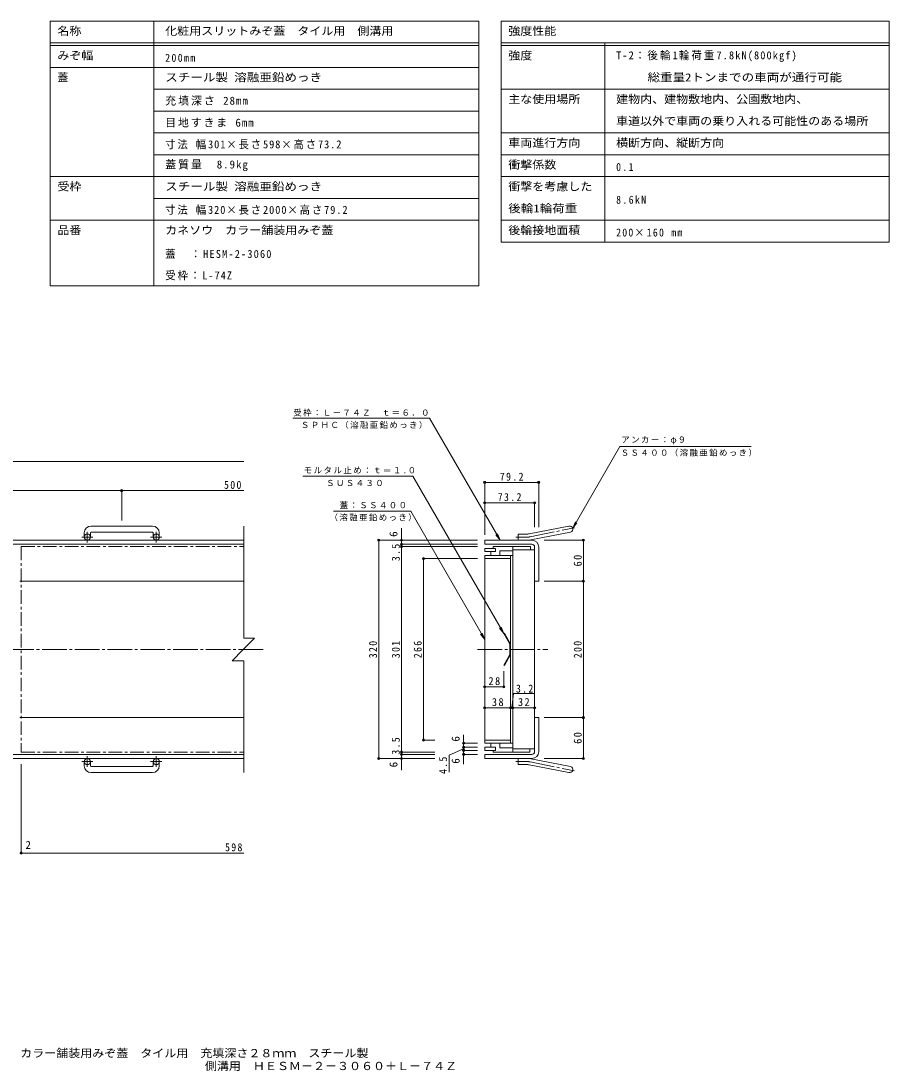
# Model space of a CAD drawing. Units: millimetres at full size, sheet at 1:4; some dimension numbers follow another scale. Extents: x -810 to 1124, y -778 to 761.
# Drawn here: x -148 to 1124, y -778 to 761 of the extents above; entities that cross this region are included whole.
import ezdxf
from ezdxf.enums import TextEntityAlignment as Align

# ---------------------------------------------------------------- set-up
doc = ezdxf.new("R2010")
doc.units = ezdxf.units.MM
doc.header["$LTSCALE"] = 4
doc.header["$PDMODE"] = 32
doc.header["$PDSIZE"] = 3.2
for name, pattern in [('CHAIN1', [8, 5, -1, 1, -1]), ('CHAIN2', [12, 9, -1, 1, -1]), ('DASHED3', [4, 3, -1])]:
    doc.linetypes.add(name, pattern=pattern)
for name, color, linetype, lineweight in [('0-0_通り芯', 7, 'CHAIN2', 9), ('0-1_躯体', 2, 'DASHED3', 9), ('0-2_仕上', 7, 'Continuous', 9), ('0-3_建具', 4, 'Continuous', 9), ('0-4_その他', 7, 'Continuous', 9), ('0-5_寸法', 7, 'Continuous', 9), ('F-5_F-5ﾚｲﾔ', 2, 'Continuous', 9), ('F-F_F-Fﾚｲﾔ', 7, 'Continuous', 9)]:
    doc.layers.add(name, color=color, linetype=linetype, lineweight=lineweight)
doc.layers.add('F-4_F-4ﾚｲﾔ', color=2, linetype='Continuous')
doc.styles.add('ＭＳ ゴシック', font='')
doc.styles.get('ＭＳ ゴシック').set_extended_font_data('MS Gothic')

msp = doc.modelspace()

# ---------------------------------------------------------------- linework, layer by layer
at = {"layer": '0-0_通り芯'}
for p, q in [((206.937, -159.979), (-769.866, -159.979)), ((521.069, -159.979), (623.949, -159.979))]:
    msp.add_line(p, q, dxfattribs=at)
at = {"layer": '0-1_躯体', "linetype": 'Continuous'}
for p, q in [((178.492, -59.979), (-149.821, -59.979)), ((178.492, -259.979), (-149.821, -259.979))]:
    msp.add_line(p, q, dxfattribs=at)
at = {"layer": '0-2_仕上', "color": 3, "linetype": 'CHAIN1'}
for p, q in [((-147.821, -9.479), (178.492, -9.479)), ((-147.821, -9.479), (-147.821, -310.48)), ((-147.821, -310.48), (178.492, -310.48))]:
    msp.add_line(p, q, dxfattribs=at)
at = {"layer": '0-2_仕上'}
for p, q in [((547.642, -11.979), (531.642, -11.979)), ((531.642, -11.979), (531.642, -16.479)), ((547.642, -11.979), (547.642, -16.479)), ((572.841, -9.479), (572.841, -15.479)), ((547.642, -16.479), (531.642, -16.479)), ((531.642, -297.479), (531.642, -22.479)), ((572.842, -22.479), (531.642, -22.479)), ((569.642, -26.979), (531.642, -26.979)), ((540.642, -16.479), (540.642, -22.479)), ((553.842, -15.479), (553.842, -22.479)), ((572.842, -15.479), (553.842, -15.479)), ((569.642, -297.479), (569.642, -22.479)), ((569.642, -292.979), (531.642, -292.979)), ((572.842, -297.479), (531.642, -297.479)), ((547.642, -303.48), (531.642, -303.48)), ((531.642, -307.98), (531.642, -303.48)), ((540.642, -303.48), (540.642, -297.479)), ((547.642, -307.98), (547.642, -303.48)), ((553.842, -304.479), (553.842, -297.479)), ((572.842, -304.479), (553.842, -304.479)), ((572.841, -310.48), (572.841, -304.479)), ((547.642, -307.98), (531.642, -307.98))]:
    msp.add_line(p, q, dxfattribs=at)
at = {"layer": '0-2_仕上', "color": 2}
for p, q in [((572.842, -9.479), (598.842, -9.479)), ((572.842, -9.479), (572.842, -310.48)), ((604.842, -13.979), (572.842, -13.979)), ((598.842, -9.479), (598.842, -13.979)), ((604.842, -305.979), (604.842, -13.979)), ((604.842, -305.979), (572.842, -305.979)), ((597.842, -310.48), (597.842, -305.979)), ((572.842, -310.48), (597.842, -310.48))]:
    msp.add_line(p, q, dxfattribs=at)
at = {"layer": '0-2_仕上', "color": 3}
for p, q in [((559.642, -136.891), (560.508, -136.391)), ((568.642, -152.479), (559.642, -136.891)), ((569.642, -152.211), (560.508, -136.391)), ((568.642, -167.479), (568.642, -152.479)), ((569.642, -167.747), (569.642, -152.211)), ((569.642, -167.747), (560.508, -183.568))]:
    msp.add_line(p, q, dxfattribs=at)
at = {"layer": '0-2_仕上'}
for points in [[(572.842, -9.479), (544.142, -9.479), (544.142, -11.979)], [(572.842, -310.48), (544.142, -310.48), (544.142, -307.98)]]:
    msp.add_lwpolyline(points, dxfattribs=at)
at = {"layer": '0-2_仕上', "color": 3}
msp.add_lwpolyline([(568.642, -167.479), (559.642, -183.068), (560.508, -183.568)], dxfattribs=at)
at = {"layer": '0-3_建具'}
for p, q in [((44.679, 20.621), (-45.321, 20.621)), ((178.492, 20.621), (178.492, -143.783)), ((596.986, 9.328), (655.177, 20.621)), ((178.492, 0.021), (-750.321, 0.021)), ((-55.321, 10.621), (-55.321, 4.521)), ((-46.321, 10.621), (-46.321, 4.521)), ((-45.321, 11.621), (44.679, 11.621)), ((45.679, 10.621), (45.679, 4.521)), ((54.679, 10.621), (54.679, 4.521)), ((580.841, 0.021), (580.841, 9.021)), ((594.657, 9.021), (580.841, 9.021)), ((594.657, 0.021), (580.841, 0.021)), ((599.315, 0.634), (657.506, 11.927)), ((178.492, -5.979), (-750.321, -5.979)), ((600.842, -5.979), (531.642, -5.979)), ((194.261, -143.783), (177.137, -160.907)), ((194.261, -143.783), (178.492, -143.783)), ((161.369, -176.675), (177.137, -160.907)), ((161.369, -176.675), (178.492, -176.675)), ((178.492, -340.579), (178.492, -176.675)), ((178.492, -313.979), (-750.321, -313.979)), ((178.492, -319.979), (-750.321, -319.979)), ((580.841, -319.979), (580.841, -328.979)), ((594.657, -319.979), (580.841, -319.979)), ((599.315, -320.592), (657.506, -331.886)), ((-55.321, -330.579), (-55.321, -324.479)), ((-46.321, -330.579), (-46.321, -324.479)), ((-45.321, -331.579), (44.679, -331.579)), ((45.679, -330.579), (45.679, -324.479)), ((54.679, -330.579), (54.679, -324.479)), ((594.657, -328.979), (580.841, -328.979)), ((596.986, -329.286), (655.177, -340.579)), ((44.679, -340.579), (-45.321, -340.579))]:
    msp.add_line(p, q, dxfattribs=at)
at = {"layer": '0-3_建具', "linetype": 'CHAIN2'}
for p, q in [((598.151, 4.981), (663.318, 18.143)), ((594.657, 4.521), (577.037, 4.521)), ((594.657, -324.479), (577.037, -324.479)), ((598.151, -324.939), (663.318, -338.102))]:
    msp.add_line(p, q, dxfattribs=at)
at = {"layer": '0-3_建具', "linetype": 'CHAIN1'}
for p, q in [((-42.658, 4.521), (-59.065, 4.521)), ((-50.821, -3.587), (-50.821, 12.011)), ((58.342, 4.521), (41.935, 4.521)), ((50.179, -3.587), (50.179, 12.011)), ((-50.821, -316.372), (-50.821, -331.969)), ((50.179, -316.372), (50.179, -331.969)), ((-42.658, -324.479), (-59.065, -324.479)), ((58.342, -324.479), (41.935, -324.479))]:
    msp.add_line(p, q, dxfattribs=at)
at = {"layer": '0-3_建具'}
for points in [[(531.642, -5.979), (531.642, 0.021), (600.842, 0.021)], [(604.842, -9.979), (604.842, -59.979), (610.842, -59.979), (610.842, -9.979)], [(604.842, -309.979), (604.842, -259.979), (610.842, -259.979), (610.842, -309.979)], [(600.842, -313.979), (531.642, -313.979), (531.642, -319.979), (600.842, -319.979)]]:
    msp.add_lwpolyline(points, dxfattribs=at)
for centre in [(-50.821, 4.521), (50.179, 4.521), (-50.821, -324.479), (50.179, -324.479)]:
    msp.add_circle(centre, 4.5, dxfattribs=at)
for centre, radius, start, end in [((-45.321, 10.621), 10, 90, 180), ((44.679, 10.621), 10, 0, 90), ((656.342, 16.274), 4.5, 285.00014, 104.99991), ((-45.321, 10.621), 1, 90, 180), ((44.679, 10.621), 1, 0, 90), ((594.657, 18.021), 9, 270, 285.00002), ((594.657, 18.021), 18, 270, 285), ((600.842, -9.979), 10, 0, 90), ((600.842, -9.979), 4, 0, 90), ((594.657, -337.979), 18, 75, 90), ((600.842, -309.979), 4, 270, 0), ((600.842, -309.979), 10, 270, 0), ((-45.321, -330.579), 10, 180, 270), ((-45.321, -330.579), 1, 180, 270), ((44.679, -330.579), 10, 270, 0), ((44.679, -330.579), 1, 270, 0), ((594.657, -337.979), 9, 74.99998, 90), ((656.342, -336.233), 4.5, 255.00009, 74.99986)]:
    msp.add_arc(centre, radius, start, end, dxfattribs=at)
at = {"layer": '0-3_建具', "linetype": 'CHAIN2'}
for centre, start, end in [((594.657, 18.021), 270, 284.99995), ((594.657, -337.979), 75.00005, 90)]:
    msp.add_arc(centre, 13.5, start, end, dxfattribs=at)
at = {"layer": '0-4_その他'}
for p, q in [((-750.321, 115.464), (178.492, 115.464)), ((531.642, 85.848), (531.642, 8.021)), ((531.642, 84.648), (610.842, 84.648)), ((610.842, 85.848), (610.842, 18.996)), ((-500.321, 72.643), (-0.321, 72.643)), ((-0.321, 73.843), (-0.321, 28.621)), ((-0.321, 72.643), (178.492, 72.643)), ((531.642, 54.759), (604.842, 54.759)), ((604.842, 55.959), (604.842, 18.996)), ((409.692, 0.021), (409.692, 17.719)), ((375.155, 0.021), (520.969, 0.021)), ((376.355, 0.021), (376.355, -319.979)), ((409.692, -5.979), (409.692, 0.021)), ((677.531, 0.021), (618.842, 0.021)), ((676.331, 0.021), (676.331, -59.979)), ((408.492, -5.979), (520.969, -5.979)), ((408.492, -9.479), (520.969, -9.479)), ((409.692, -9.479), (409.692, -5.979)), ((409.692, -310.48), (409.692, -9.479)), ((440.672, -26.979), (520.969, -26.979)), ((441.872, -26.979), (441.872, -292.979)), ((677.531, -59.979), (618.842, -59.979)), ((676.331, -59.979), (676.331, -259.979)), ((559.642, -216.096), (559.642, -192.127)), ((531.642, -214.896), (559.642, -214.896)), ((571.242, -245.647), (574.05, -224.576)), ((574.05, -224.576), (604.931, -224.576)), ((531.642, -245.647), (569.642, -245.647)), ((569.642, -245.647), (572.842, -245.647)), ((572.842, -245.647), (604.842, -245.647)), ((677.531, -259.979), (618.842, -259.979)), ((676.331, -259.979), (676.331, -319.979)), ((500.763, -297.479), (500.763, -285.094)), ((440.672, -292.979), (458.437, -292.979)), ((499.563, -297.479), (520.969, -297.479)), ((499.563, -303.48), (520.969, -303.48)), ((500.763, -303.48), (500.763, -297.479)), ((500.763, -307.98), (500.763, -303.48)), ((375.155, -319.979), (458.437, -319.979)), ((408.492, -310.48), (458.437, -310.48)), ((408.492, -313.979), (458.437, -313.979)), ((409.692, -313.979), (409.692, -310.48)), ((409.692, -319.979), (409.692, -313.979)), ((409.692, -319.979), (409.692, -336.878)), ((499.563, -307.98), (520.969, -307.98)), ((499.563, -313.979), (520.969, -313.979)), ((500.763, -313.979), (500.763, -307.98)), ((500.763, -313.979), (500.763, -328.288)), ((677.531, -319.979), (618.842, -319.979)), ((-147.821, -459.642), (-147.821, -328.203)), ((-149.821, -458.442), (-147.821, -458.442)), ((-147.821, -458.442), (178.492, -458.442))]:
    msp.add_line(p, q, dxfattribs=at)
msp.add_lwpolyline([(500.763, -305.73), (479.321, -314.966), (479.321, -339.793)], dxfattribs=at)
for p in [(531.642, 84.648), (610.842, 84.648), (-0.321, 72.643), (531.642, 54.759), (604.842, 54.759), (376.355, 0.021), (409.692, 0.021), (676.331, 0.021), (409.692, -5.979), (409.692, -9.479), (441.872, -26.979), (676.331, -59.979), (531.642, -214.896), (559.642, -214.896), (531.642, -245.647), (569.642, -245.647), (572.842, -245.647), (604.842, -245.647), (676.331, -259.979), (441.872, -292.979), (500.763, -297.479), (500.763, -303.48), (500.763, -307.98), (376.355, -319.979), (409.692, -310.48), (409.692, -313.979), (409.692, -319.979), (500.763, -313.979), (676.331, -319.979), (-147.821, -458.442)]:
    msp.add_point(p, dxfattribs=at)
at = {"layer": '0-5_寸法'}
for p, q in [((250.58, 178.757), (450.9, 178.757)), ((450.9, 178.757), (554.093, 0.021)), ((729.628, 137.091), (922.103, 137.091)), ((264.9, 93.928), (426.378, 93.928)), ((426.378, 93.928), (559.642, -136.891)), ((309.815, 42.412), (423.159, 42.412)), ((423.159, 42.412), (531.642, -145.487)), ((660.641, 17.603), (666.729, 25.536)), ((554.093, 0.021), (548.005, 7.954)), ((554.093, 0.021), (550.266, 9.259)), ((531.642, -145.487), (525.554, -137.553)), ((531.642, -145.487), (527.815, -136.248)), ((559.642, -136.891), (553.554, -128.957)), ((559.642, -136.891), (555.815, -127.652))]:
    msp.add_line(p, q, dxfattribs=at)
msp.add_lwpolyline([(729.628, 137.091), (660.641, 17.603), (664.468, 26.841)], dxfattribs=at)
at = {"layer": 'F-5_F-5ﾚｲﾔ', "color": 7}
for p, q in [((555.518, 760.916), (1124.205, 760.916)), ((555.518, 760.916), (555.518, 436.916)), ((1124.205, 760.916), (1124.205, 436.916)), ((555.518, 728.916), (1124.205, 728.916)), ((555.518, 724.916), (1124.205, 724.916)), ((707.714, 728.916), (707.714, 436.916)), ((555.518, 660.916), (1124.205, 660.916)), ((555.518, 660.916), (1124.205, 660.916)), ((555.518, 596.916), (1124.205, 596.916)), ((555.518, 564.916), (1124.205, 564.916)), ((555.518, 532.916), (1124.205, 532.916)), ((555.518, 468.916), (1124.205, 468.916)), ((555.518, 436.916), (1124.205, 436.916))]:
    msp.add_line(p, q, dxfattribs=at)
at = {"layer": 'F-F_F-Fﾚｲﾔ'}
for p, q in [((-105.38, 760.916), (522.879, 760.916)), ((-105.38, 760.916), (-105.38, 372.916)), ((46.816, 760.916), (46.816, 372.916)), ((522.879, 760.916), (522.879, 372.916)), ((-105.38, 728.916), (522.879, 728.916)), ((-105.38, 724.916), (522.879, 724.916)), ((-105.38, 692.916), (522.879, 692.916)), ((46.816, 660.916), (522.879, 660.916)), ((46.816, 628.916), (522.879, 628.916)), ((46.816, 596.916), (522.879, 596.916)), ((46.816, 564.916), (522.879, 564.916)), ((-105.38, 532.916), (522.879, 532.916)), ((46.816, 500.916), (522.879, 500.916)), ((-105.38, 468.916), (522.879, 468.916)), ((-105.38, 372.916), (522.879, 372.916))]:
    msp.add_line(p, q, dxfattribs=at)

# ---------------------------------------------------------------- texts
at = {"layer": '0-4_その他', "color": 2, "style": 'ＭＳ ゴシック'}
for p in [(407.292, 4.863), (498.363, -295.149), (498.363, -327.544), (407.292, -332.855)]:
    msp.add_text('6', height=11.73, rotation=90, dxfattribs=at).set_placement(p, align=Align.BOTTOM_LEFT)
msp.add_text('2', height=11.73, dxfattribs=at).set_placement((-141.513, -456.042), align=Align.BOTTOM_LEFT)
at = {"layer": '0-4_その他', "color": 2, "char_height": 11.73, "attachment_point": 7, "style": 'ＭＳ ゴシック'}
for s, insert in [('\\T1.28;\\W0.9;79.2', (553.742, 87.048)), ('\\T1.27;\\W0.9;500', (149.562, 75.043)), ('\\T1.28;\\W0.9;73.2', (550.742, 57.159)), ('\\T1.27;\\W0.95;28', (537.142, -212.496)), ('\\T1.27;\\W0.9;3.2', (577.425, -223.541)), ('\\T1.27;\\W0.95;38', (542.142, -243.247)), ('\\T1.27;\\W0.95;32', (580.342, -243.247)), ('\\T1.27;\\W0.9;598', (151.052, -456.042))]:
    msp.add_mtext(s, dxfattribs=dict(at, insert=insert))
at = {"layer": '0-4_その他', "color": 2, "char_height": 11.73, "attachment_point": 7, "rotation": 90, "style": 'ＭＳ ゴシック'}
for s, insert in [('\\T1.27;\\W0.9;3.5', (407.292, -30.705)), ('\\T1.27;\\W0.95;60', (673.931, -38.479)), ('\\T1.27;\\W0.9;320', (373.955, -172.979)), ('\\T1.27;\\W0.9;301', (407.292, -172.979)), ('\\T1.27;\\W0.9;266', (439.472, -172.979)), ('\\T1.27;\\W0.9;200', (673.931, -172.979)), ('\\T1.27;\\W0.9;3.5', (407.292, -314.304)), ('\\T1.27;\\W0.95;60', (673.931, -298.479)), ('\\T1.27;\\W0.9;4.5', (476.597, -342.701))]:
    msp.add_mtext(s, dxfattribs=dict(at, insert=insert))
at = {"layer": '0-5_寸法', "char_height": 8.798, "attachment_point": 7, "style": 'ＭＳ ゴシック'}
for s, insert in [('\\T1.17;受枠：Ｌ－７４Ｚ\u3000ｔ＝６．０', (251.056, 181.468)), ('\\T1.17;ＳＰＨＣ（溶融亜鉛めっき）', (262.271, 163.234)), ('\\T1.17;アンカー：φ９', (731.871, 140.551)), ('\\T1.17;ＳＳ４００（溶融亜鉛めっき）', (730.949, 122.585)), ('\\T1.18;モルタル止め：ｔ＝１.０', (266.295, 97.518)), ('\\T1.17;ＳＵＳ４３０', (299.206, 79.197)), ('\\T1.17;蓋：ＳＳ４００', (318.972, 46.339)), ('\\T1.17;（溶融亜鉛めっき）', (304.271, 27.754))]:
    msp.add_mtext(s, dxfattribs=dict(at, insert=insert))
at = {"layer": 'F-4_F-4ﾚｲﾔ', "style": 'ＭＳ ゴシック', "width": 1.1}
for s, p in [('カラー舗装用みぞ蓋\u3000タイル用\u3000充填深さ２８ｍｍ\u3000スチール製', (-149.204, -761.267)), ('側溝用\u3000ＨＥＳＭ－２－３０６０＋Ｌ－７４Ｚ', (121.552, -780.096))]:
    msp.add_text(s, height=11.73, dxfattribs=at).set_placement(p, align=Align.BOTTOM_LEFT)
at = {"layer": 'F-5_F-5ﾚｲﾔ', "style": 'ＭＳ ゴシック'}
for s, width, p in [('化粧用スリットみぞ蓋\u3000タイル用\u3000側溝用', 1.1, (63.35, 736.916)), ('強度性能', 1.1, (566.165, 736.916)), ('強度', 1.1, (566.165, 700.916)), ('スチール製 溶融亜鉛めっき', 1.15, (63.35, 668.916)), (' \u3000\u3000総重量2トンまでの車両が通行可能', 1.15, (724.248, 668.916)), ('主な使用場所', 1.1, (566.165, 636.916)), ('建物内、建物敷地内、公園敷地内、', 1.1, (724.248, 636.916)), ('車道以外で車両の乗り入れる可能性のある場所', 1.1, (724.248, 604.916)), ('車両進行方向', 1.1, (566.165, 572.916)), ('横断方向、縦断方向', 1.1, (724.248, 572.916)), ('衝撃係数', 1.1, (566.165, 540.916)), ('衝撃を考慮した', 1.1, (566.165, 508.916)), ('後輪1輪荷重', 1.15, (566.165, 476.916)), ('後輪接地面積', 1.1, (566.165, 444.916))]:
    msp.add_text(s, height=11.73, dxfattribs=dict(at, width=width)).set_placement(p, align=Align.BOTTOM_LEFT)
at = {"layer": 'F-5_F-5ﾚｲﾔ', "char_height": 11.73, "attachment_point": 7, "style": 'ＭＳ ゴシック'}
for s, insert in [('\\T1.28;\\W0.9;200mm', (63.35, 700.916)), ('\\T1.21;\\W0.95;T-2：後輪1輪荷重7.8kN(800kgf)', (724.248, 700.916)), ('\\T1.18;充填深さ\\~28mm', (63.35, 636.916)), ('\\T1.17;目地すきま\\~6mm', (63.35, 604.916)), ('\\T1.27;\\W0.9;0.1', (724.248, 540.916)), ('\\T1.28;\\W0.9;8.6kN', (724.248, 492.916)), ('\\T1.25;\\W0.9;200×160\\~mm', (724.248, 444.916))]:
    msp.add_mtext(s, dxfattribs=dict(at, insert=insert))
at = {"layer": 'F-F_F-Fﾚｲﾔ', "color": 2, "style": 'ＭＳ ゴシック'}
for s, width, p in [('名称', 1.1, (-94.733, 736.916)), ('みぞ幅', 1.1, (-94.733, 700.916)), ('受枠', 1.1, (-94.733, 508.916)), ('スチール製 溶融亜鉛めっき', 1.15, (63.35, 508.916)), ('品番', 1.1, (-94.733, 444.916)), ('カネソウ\u3000カラー舗装用みぞ蓋', 1.1, (63.35, 444.916))]:
    msp.add_text(s, height=11.73, dxfattribs=dict(at, width=width)).set_placement(p, align=Align.BOTTOM_LEFT)
msp.add_text('蓋', height=11.73, dxfattribs=at).set_placement((-94.733, 668.916), align=Align.BOTTOM_LEFT)
at = {"layer": 'F-F_F-Fﾚｲﾔ', "color": 2, "char_height": 11.73, "attachment_point": 7, "style": 'ＭＳ ゴシック'}
for s, insert in [('\\T1.18;\\W0.95;寸法\\~幅301×長さ598×高さ73.2', (63.35, 572.916)), ('\\T1.18;蓋質量\u30008.9kg', (63.35, 540.916)), ('\\T1.18;\\W0.95;寸法\\~幅320×長さ2000×高さ79.2', (63.35, 476.916)), ('\\T1.22;\\W0.95;蓋\u3000：HESM-2-3060', (63.35, 412.916)), ('\\T1.19;\\W0.95;受枠：L-74Z', (63.35, 380.916))]:
    msp.add_mtext(s, dxfattribs=dict(at, insert=insert))

doc.saveas('drawing.dxf')
